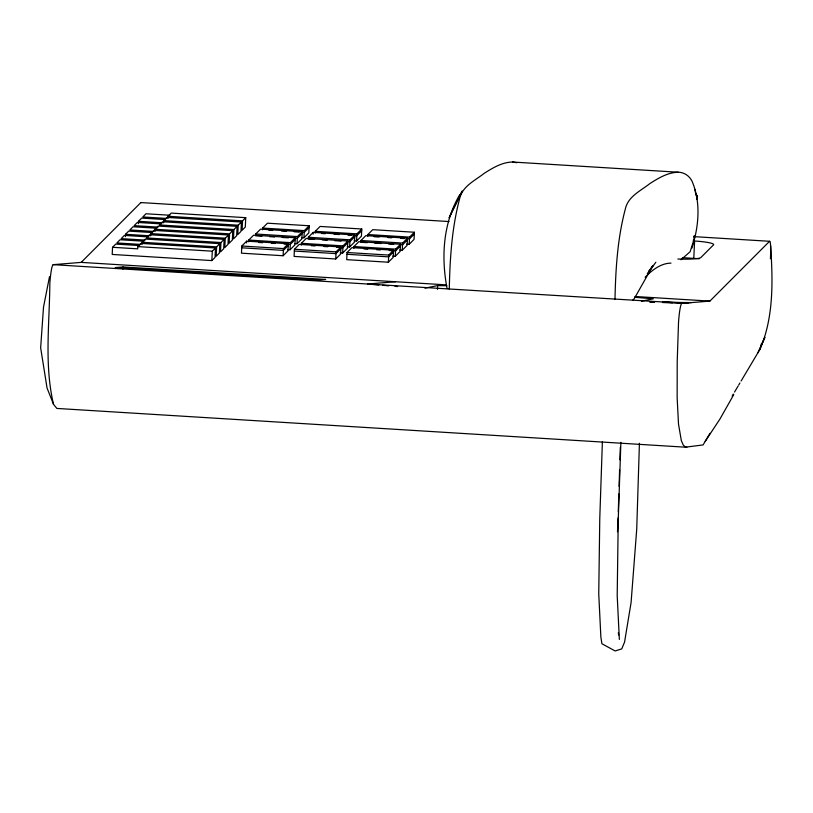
<?xml version="1.0" encoding="UTF-8"?>
<svg xmlns="http://www.w3.org/2000/svg" width="813" height="813" viewBox="0 0 813 813"><rect width="100%" height="100%" fill="white"/><g stroke="black" fill="none" stroke-linecap="round" stroke-linejoin="round"><path stroke-width="1.22" d="M449.284 289.204C449.914 258.941 451.794 228.321 459.569 198.951C462.191 186.238 475.056 180.577 484.324 173.25C492.902 167.834 502.221 162.133 512.688 162.031L678.398 172.234C684.241 172.305 689.465 176.004 692.015 181.167C701.101 202.315 698.794 226.634 691.914 248.087M614.994 299.408C615.624 269.154 617.504 238.524 625.288 209.165C627.9 196.441 640.776 190.791 650.034 183.464C658.611 178.037 667.93 172.346 678.398 172.234M696.771 199.043L696.883 195.354L697.168 198.484L695.603 193.291M618.093 517.901L617.484 531.773M618.287 511.601L618.845 493.928M619.089 486.357L619.597 469.965M619.923 459.863L620.319 447.252M639.425 443.248L636.721 529.233L631.091 602.494L624.567 642.087L621.762 648.886L615.116 650.969L601.905 643.744L600.868 637.057L598.744 593.876L599.77 518.572L602.382 441.947M620.888 442.302L618.236 520.157L617.199 595.624L619.354 639.425M696.751 198.992L696.883 195.354M770.429 258.768L770.612 254.306A16.301 1.778 -86.5 0 0 770.389 243.311L770.246 242.457A16.301 1.778 -86.5 0 0 769.444 241.41L709.881 301.105L681.904 303.381A20.691 2.256 -86.5 0 0 678.53 322.151L677.209 361.724L677.148 397.831L678.509 424.101L681.314 440.544L683.255 445.077L685.552 447.16L703.082 444.935L709.993 433.319M112.55 247.284L112.204 254.449L211.847 260.587L215.049 257.386L215.496 247.985L141.005 243.402L137.814 246.603L137.702 248.839L112.55 247.284L115.741 244.083L139.643 245.556M125.395 236.685L125.507 234.296L128.708 231.095L152.6 232.569M138.352 223.687L138.474 221.309L141.665 218.097L165.567 219.571M142.021 244.51L142.133 242.274L145.324 239.063L219.825 243.656L219.368 253.056L216.177 256.258L216.624 246.857L219.825 243.656M150.669 235.841L150.771 233.605L153.972 230.404L228.463 234.998L228.006 244.388L224.815 247.589L225.262 238.199L228.463 234.998M154.988 231.512L155.09 229.276L158.291 226.075L232.782 230.668L232.335 240.059L229.134 243.26L229.591 233.87L232.782 230.668M163.626 222.853L163.738 220.618L166.929 217.417L241.42 222L240.973 231.4L237.772 234.601L238.229 225.201L241.42 222M167.945 218.524L168.057 216.288L171.248 213.087L245.75 217.671L245.292 227.071L242.101 230.272L242.548 220.872L245.75 217.671M211.847 260.587L212.305 251.187L215.496 247.985M220.943 242.528L220.496 251.928L223.687 248.717L224.144 239.327L149.643 234.733L146.452 237.935L220.943 242.528L224.144 239.327M233.91 229.54L233.453 238.931L236.654 235.729L237.101 226.329L162.61 221.746L159.409 224.947L233.91 229.54L237.101 226.329M241.807 246.014L241.471 253.178L283.117 255.739L287.975 250.871L288.32 243.717L246.664 241.156L241.807 246.014L283.463 248.585L288.32 243.717M246.573 242.945L246.664 241.156M248.656 241.847L248.737 240.059L253.585 235.201L295.241 237.762L294.895 244.916L290.048 249.784L287.517 249.632M294.499 243.575L297.03 243.737L301.877 238.87L302.223 231.715L260.567 229.144L255.719 234.012L255.638 235.8L261.938 236.187M262.558 229.845L262.64 228.057L267.497 223.189L309.153 225.76L308.808 232.914L303.95 237.782L301.43 237.62M283.117 255.739L283.463 248.585M290.048 249.784L290.393 242.63L295.241 237.762M294.438 249.256L294.093 256.42L335.739 258.981L340.596 254.113L340.942 246.959L299.286 244.398L294.438 249.256L336.084 251.827L340.942 246.959M297.03 243.737L297.375 236.573L302.223 231.715M301.277 245.089L301.359 243.3L306.216 238.433L347.862 241.004L347.527 248.158L342.669 253.026L340.149 252.873M303.95 237.782L304.296 230.618L309.153 225.76M347.131 246.817L349.651 246.979L354.498 242.111L354.844 234.957L313.198 232.386L308.34 237.254L308.259 239.042L314.57 239.429M313.107 234.174L313.198 232.386M315.18 233.087L315.271 231.299L320.119 226.431L361.775 229.002L361.429 236.156L356.582 241.024L354.051 240.861M335.739 258.981L336.084 251.827M342.669 253.026L343.015 245.872L347.862 241.004M347.06 252.497L346.714 259.662L388.37 262.223L393.218 257.355L393.563 250.201L351.917 247.64L347.06 252.497L388.716 255.069L393.563 250.201M349.651 246.979L349.997 239.815L354.844 234.957M353.899 248.331L353.99 246.542L358.838 241.674L400.494 244.246L400.148 251.4L395.291 256.268L392.77 256.115M356.582 241.024L356.917 233.859L361.775 229.002M399.752 250.058L402.272 250.221L407.13 245.353L407.476 238.199L365.82 235.628L360.972 240.496L360.881 242.284L367.191 242.67M367.811 236.329L367.893 234.54L372.75 229.673L414.396 232.244L414.051 239.398L409.203 244.266L406.673 244.103M388.37 262.223L388.716 255.069M395.291 256.268L395.636 249.113L400.494 244.246M402.272 250.221L402.618 243.057L407.476 238.199M409.203 244.266L409.549 237.101L414.396 232.244M699.231 258.788A21.595 2.632 2.8 0 0 693.774 258.361L694.607 241.014A21.595 2.632 2.8 0 1 713.54 244.835L700.969 257.436A24.776 3.018 2.8 0 1 677.839 259.012M122.926 269.123L123.058 266.959L325.688 279.438L317.883 280.079L115.253 267.599L123.058 266.959M437.465 289.377L437.699 285.597L446.855 285.749M693.814 238.158L694.221 235.648M693.164 241.674L693.601 239.408M49.491 276.725L43.516 307.131L40.65 347.801L47.042 387.994L53.546 404.396L56.859 408.431L686.833 447.272M692.95 242.802L690.135 251.715L680.969 259.764M761.557 343.421L760.023 349.214L741.11 380.992M760.023 349.214C773.976 316.857 772.868 280.068 770.602 245.668M757.868 352.822L764.881 337.405L761.039 345.708M459.833 194.551C443.055 222.843 441.002 256.918 447.099 288.635M733.773 394.6L719.942 419.051L705.206 441.368M732.137 396.083L733.336 394.071M734.525 392.059L738.123 386.023M738.722 385.016L739.911 383.004M647.311 273.666L652.991 265.505L648.591 271.664M652.991 265.505L634.252 298.686L632.646 300.312M648.571 272.111L655.837 262.264M645.126 277.233C651.965 270.221 660.745 263.239 670.999 263.117M53.546 404.396C44.166 364.966 49.532 323.554 49.837 283.422A20.691 2.256 -86.5 0 1 53.211 264.662L81.188 262.386L140.751 202.681A16.301 1.778 -86.5 0 1 141.188 202.711M288.229 245.506L283.381 250.374L241.725 247.802M295.16 239.55L290.302 244.418L283.991 244.022M302.141 233.504L297.284 238.361L294.763 238.209M309.062 227.549L304.214 232.406L301.684 232.254M340.85 248.748L336.003 253.615L294.347 251.044M347.781 242.792L342.923 247.66L336.612 247.264M354.763 236.746L349.905 241.603L347.385 241.451M361.683 230.79L356.836 235.648L354.316 235.496M393.482 251.989L388.624 256.857L346.978 254.286M400.403 246.034L395.555 250.902L389.244 250.506M407.384 239.987L402.537 244.845L400.006 244.693M414.315 234.032L409.457 238.89L406.937 238.737M424.904 288.148L437.699 285.597M641.518 301.186L653.256 298.818L634.719 297.263M395.535 281.745L367.557 284.022L53.211 264.662M649.526 301.958L654.577 302.04M662.483 302.172L691.263 302.619M663.103 302.334L688.133 302.883L663.062 302.243M650.532 301.918L654.292 302.019M662.443 302.527L672.422 302.863M677.402 303.036L683.642 303.249L367.557 284.022L378.838 284.977M140.974 202.569L448.989 221.543M693.621 236.613L769.667 241.298M169.887 215.242L145.984 213.768L142.793 216.969L166.685 218.443M168.057 216.288L242.548 220.872M163.738 220.618L238.229 225.201M262.64 228.057L304.296 230.618M315.271 231.299L356.917 233.859M367.893 234.54L409.549 237.101M138.474 221.309L162.366 222.772M268.869 230.231L272.66 230.465M281.491 231.014L286.542 231.319M294.113 231.786L299.164 232.101M321.491 233.473L325.281 233.707M334.113 234.256L339.163 234.561M348.005 235.109L351.785 235.343M374.122 236.715L379.163 237.03M388.004 237.569L391.785 237.803M400.626 238.351L404.407 238.585M161.248 223.9L137.346 222.437L134.145 225.638L158.047 227.112M682.432 257.66L693.774 258.361M255.719 234.012L297.375 236.573M308.34 237.254L349.997 239.815M360.972 240.496L402.618 243.057M156.919 228.24L133.027 226.766L129.826 229.967L153.728 231.441M155.09 229.276L229.591 233.87M269.52 236.654L274.56 236.969M282.141 237.437L288.452 237.823M322.141 239.896L327.192 240.211M334.763 240.678L341.074 241.065M374.763 243.138L381.073 243.524M388.655 243.991L393.695 244.307M150.771 233.605L225.262 238.199M248.737 240.059L290.393 242.63M301.359 243.3L343.015 245.872M353.99 246.542L395.636 249.113M125.507 234.296L149.409 235.77M258.747 242.467L262.538 242.701M271.369 243.25L275.16 243.483M311.369 245.709L315.159 245.943M323.991 246.491L327.781 246.725M364 248.951L367.781 249.185M376.622 249.733L380.403 249.967M148.281 236.898L124.379 235.424L121.188 238.626L145.09 240.099M143.962 241.227L120.06 239.754L116.869 242.955L140.761 244.428M142.133 242.274L216.624 246.857M137.814 246.603L212.305 251.187M81.188 262.386L446.235 284.865M635.095 296.501L709.881 301.105M382.527 285.282L388.766 285.81M394.996 286.339L397.638 286.562M512.688 162.031L516.824 162.732M694.912 189.388L695.816 194.49M618.317 632.738L618.663 634.973M450.626 214.378L449.122 217.904L462.191 191.014L450.626 214.378"/></g></svg>
